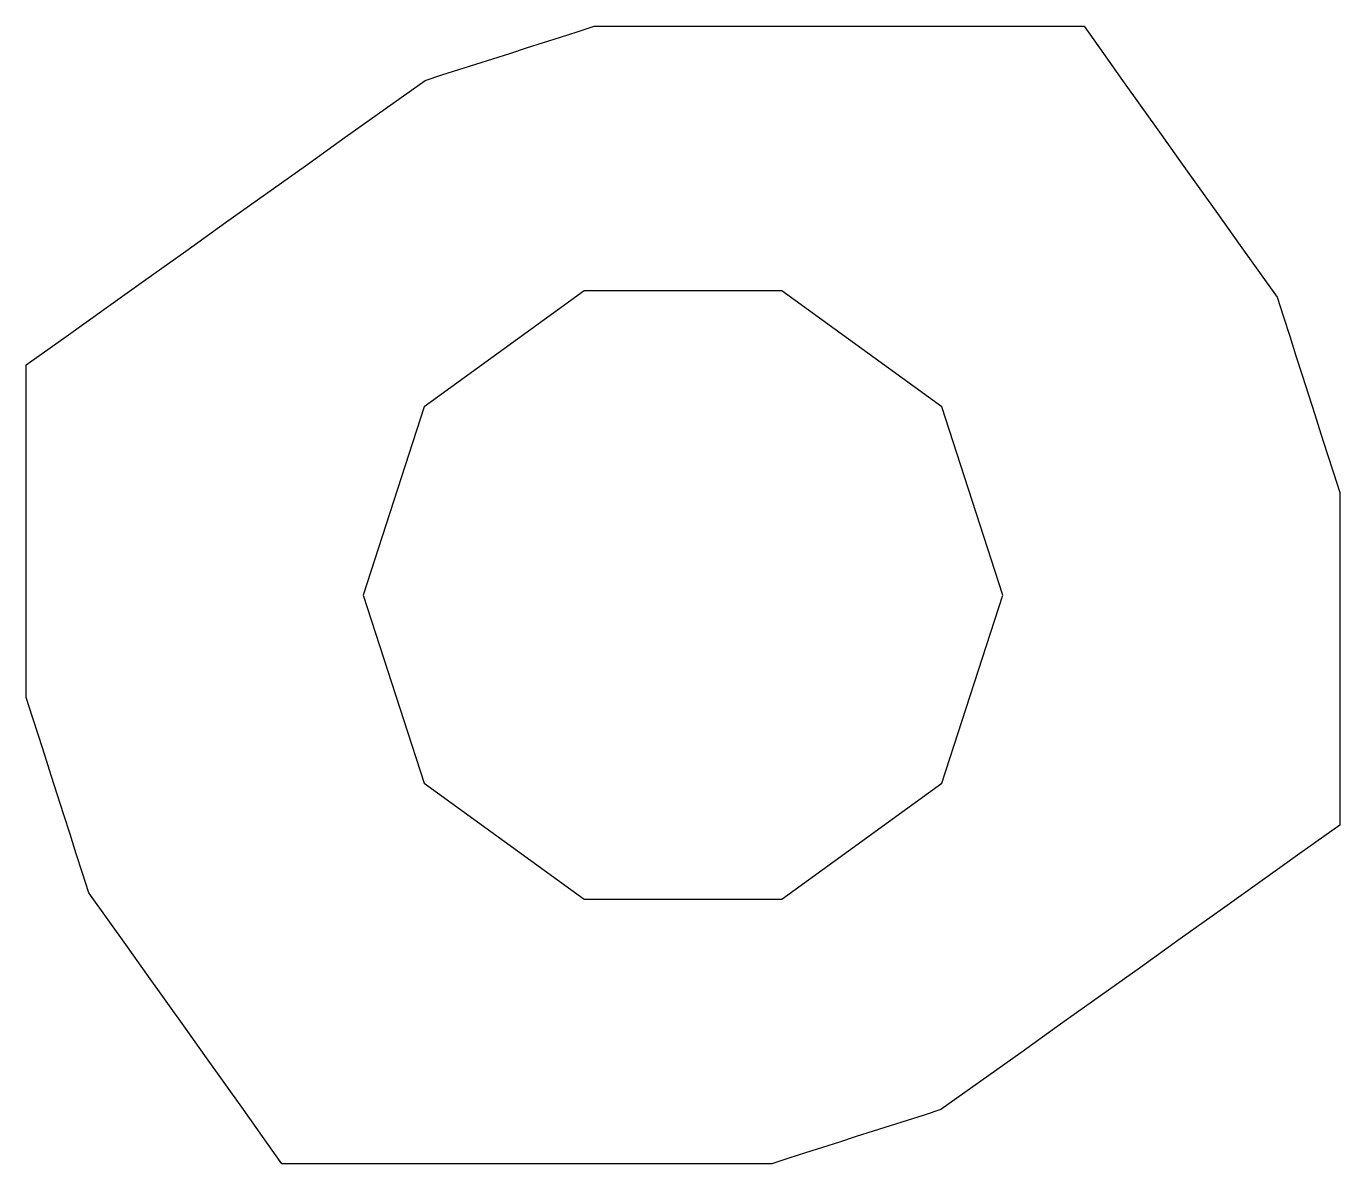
# Model space of a CAD drawing. Extents: x -9.2 to 9.2, y -8 to 8.
import ezdxf

# ---------------------------------------------------------------- set-up
doc = ezdxf.new("R2010")
doc.units = 0
doc.layers.get('0').update_dxf_attribs({"linetype": 'CONTINUOUS'})

msp = doc.modelspace()

# ---------------------------------------------------------------- linework, layer by layer
for points in [[(-8.446, -3.915), (-8.534, -3.64), (-8.622, -3.365), (-8.71, -3.09), (-8.798, -2.816), (-8.886, -2.541), (-8.974, -2.266), (-9.062, -1.992), (-9.15, -1.717), (-9.238, -1.442), (-9.238, -0.974), (-9.238, -0.506), (-9.238, -0.038), (-9.238, 0.43), (-9.238, 0.898), (-9.238, 1.366), (-9.238, 1.834), (-9.238, 2.302), (-9.238, 2.77), (-9.238, 3.238), (-8.677, 3.638), (-8.116, 4.038), (-7.555, 4.438), (-6.994, 4.838), (-6.433, 5.238), (-5.872, 5.638), (-5.311, 6.039), (-4.75, 6.439), (-4.189, 6.839), (-3.628, 7.239), (-3.39, 7.315), (-3.152, 7.391), (-2.914, 7.467), (-2.676, 7.543), (-2.438, 7.619), (-2.201, 7.695), (-1.963, 7.772), (-1.725, 7.848), (-1.487, 7.924), (-1.249, 8), (-0.56, 8), (0.129, 8), (0.818, 8), (1.507, 8), (2.196, 8), (2.885, 8), (3.574, 8), (4.263, 8), (4.952, 8), (5.641, 8), (5.913, 7.619), (6.184, 7.238), (6.456, 6.857), (6.728, 6.476), (7, 6.095), (7.271, 5.714), (7.543, 5.332), (7.815, 4.951), (8.087, 4.57), (8.358, 4.189), (8.446, 3.915), (8.534, 3.64), (8.622, 3.365), (8.71, 3.09), (8.798, 2.816), (8.886, 2.541), (8.974, 2.266), (9.062, 1.992), (9.15, 1.717), (9.238, 1.442), (9.238, 0.974), (9.238, 0.506), (9.238, 0.038), (9.238, -0.43), (9.238, -0.898), (9.238, -1.366), (9.238, -1.834), (9.238, -2.302), (9.238, -2.77), (9.238, -3.238), (8.677, -3.638), (8.116, -4.038), (7.555, -4.438), (6.994, -4.838), (6.433, -5.238), (5.872, -5.638), (5.311, -6.039), (4.75, -6.439), (4.189, -6.839), (3.628, -7.239), (3.39, -7.315), (3.152, -7.391), (2.914, -7.467), (2.676, -7.543), (2.438, -7.619), (2.201, -7.695), (1.963, -7.772), (1.725, -7.848), (1.487, -7.924), (1.249, -8), (0.56, -8), (-0.129, -8), (-0.818, -8), (-1.507, -8), (-2.196, -8), (-2.885, -8), (-3.574, -8), (-4.263, -8), (-4.952, -8), (-5.641, -8), (-5.913, -7.619), (-6.184, -7.238), (-6.456, -6.857), (-6.728, -6.476), (-7, -6.095), (-7.271, -5.714), (-7.543, -5.332), (-7.815, -4.951), (-8.087, -4.57), (-8.358, -4.189)], [(4.5, 0), (3.641, 2.645), (1.391, 4.28), (-1.391, 4.28), (-3.641, 2.645), (-4.5, 0), (-3.641, -2.645), (-1.391, -4.28), (1.391, -4.28), (3.641, -2.645)]]:
    msp.add_lwpolyline(points, close=True)

doc.saveas('drawing.dxf')
